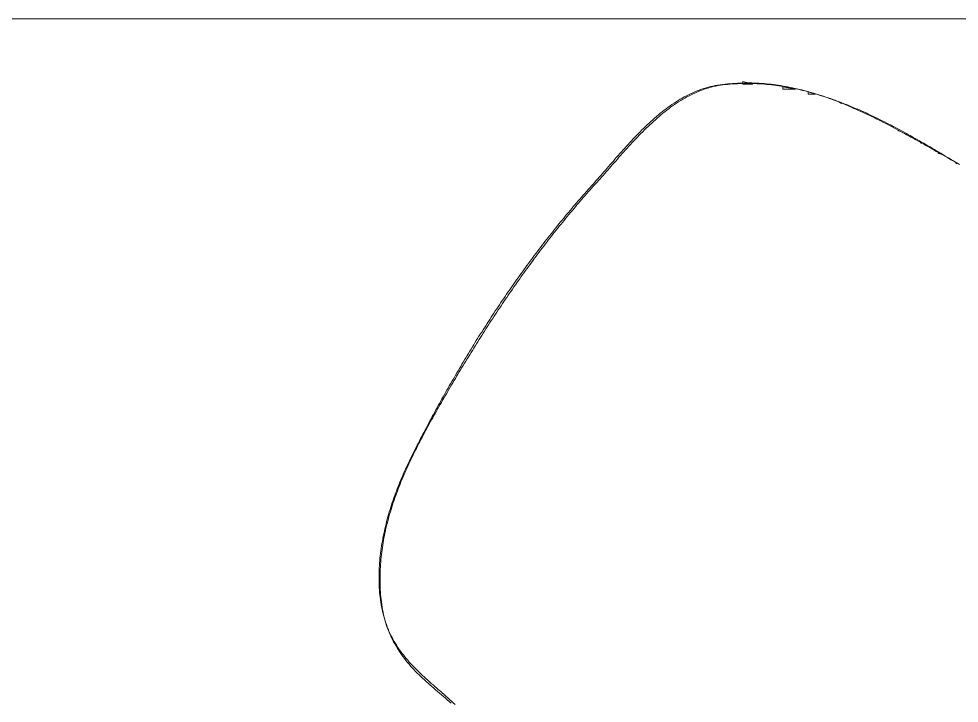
# Model space of a CAD drawing. Header units: inches. Extents: x 5.7 to 37.7, y 3.3 to 21.3.
# Drawn here: x 26.419 to 27.069, y 17.444 to 17.917 of the extents above; entities that cross this region are included whole.
import ezdxf

# ---------------------------------------------------------------- set-up
doc = ezdxf.new("R2010")
doc.units = ezdxf.units.IN
doc.header["$MEASUREMENT"] = 0
doc.layers.add('LASER MAGENTA', color=6, linetype='Continuous', lineweight=0, true_color=0xff00ff)

msp = doc.modelspace()

# ---------------------------------------------------------------- linework, layer by layer
at = {"layer": 'LASER MAGENTA'}
for points in [[(27.53008, 17.91677), (25.88683, 17.91677)], [(26.90193, 17.8709), (26.9003, 17.87062), (26.89869, 17.8703), (26.89709, 17.86994), (26.8955, 17.86954), (26.89393, 17.86911), (26.89237, 17.86863), (26.89082, 17.86812), (26.88929, 17.86758), (26.88776, 17.867), (26.88625, 17.86638), (26.88476, 17.86573), (26.88327, 17.86505), (26.8818, 17.86434), (26.88034, 17.8636), (26.87889, 17.86283), (26.87745, 17.86203), (26.87602, 17.8612), (26.8746, 17.86034), (26.8732, 17.85946), (26.87181, 17.85855), (26.87042, 17.85762), (26.86905, 17.85667), (26.86769, 17.85569), (26.86634, 17.85469), (26.865, 17.85366), (26.86367, 17.85262), (26.86235, 17.85156), (26.86104, 17.85048), (26.85974, 17.84938), (26.85844, 17.84826), (26.85716, 17.84713), (26.85589, 17.84599), (26.85462, 17.84482), (26.85337, 17.84365), (26.85212, 17.84246), (26.85088, 17.84126), (26.84966, 17.84005), (26.84843, 17.83883), (26.84722, 17.8376), (26.84602, 17.83636), (26.84482, 17.83512), (26.84363, 17.83386), (26.84245, 17.8326), (26.84128, 17.83134), (26.84011, 17.83007), (26.83895, 17.8288), (26.8378, 17.82753), (26.83665, 17.82625), (26.83551, 17.82498), (26.83438, 17.8237), (26.83325, 17.82243), (26.83213, 17.82115), (26.83102, 17.81988), (26.82991, 17.81861), (26.82881, 17.81735), (26.82772, 17.81609), (26.82663, 17.81484), (26.82554, 17.8136), (26.82446, 17.81236), (26.82339, 17.81113), (26.82232, 17.80991), (26.82125, 17.8087), (26.82019, 17.8075), (26.81913, 17.80632), (26.81808, 17.80514), (26.81704, 17.80398), (26.81588, 17.80271), (26.81473, 17.80143), (26.81358, 17.80014), (26.81243, 17.79886), (26.81129, 17.79757), (26.81015, 17.79627), (26.80902, 17.79498), (26.80788, 17.79368), (26.80675, 17.79237), (26.80563, 17.79107), (26.8045, 17.78976), (26.80338, 17.78845), (26.80226, 17.78713), (26.80115, 17.78581), (26.80004, 17.78449), (26.79893, 17.78317), (26.79783, 17.78184), (26.79672, 17.78051), (26.79563, 17.77918), (26.79453, 17.77784), (26.79344, 17.77651), (26.79235, 17.77516), (26.79126, 17.77382), (26.79018, 17.77247), (26.7891, 17.77112), (26.78802, 17.76977), (26.78695, 17.76842), (26.78588, 17.76706), (26.78481, 17.7657), (26.78375, 17.76433), (26.78269, 17.76297), (26.78163, 17.7616), (26.78057, 17.76023), (26.77952, 17.75885), (26.77847, 17.75748), (26.77743, 17.7561), (26.77638, 17.75472), (26.77534, 17.75333), (26.77431, 17.75194), (26.77327, 17.75056), (26.77224, 17.74916), (26.77121, 17.74777), (26.77019, 17.74637), (26.76917, 17.74497), (26.76815, 17.74357), (26.76713, 17.74217), (26.76612, 17.74076), (26.76511, 17.73935), (26.7641, 17.73794), (26.7631, 17.73653), (26.7621, 17.73511), (26.7611, 17.7337), (26.76011, 17.73228), (26.75911, 17.73085), (26.75812, 17.72943), (26.75714, 17.728), (26.75616, 17.72657), (26.75518, 17.72514), (26.7542, 17.72371), (26.75322, 17.72227), (26.75225, 17.72084), (26.75129, 17.7194), (26.75032, 17.71796), (26.74936, 17.71651), (26.7484, 17.71507), (26.74744, 17.71362), (26.74649, 17.71217), (26.74554, 17.71072), (26.74459, 17.70927), (26.74365, 17.70781), (26.7427, 17.70635), (26.74176, 17.70489), (26.74083, 17.70343), (26.7399, 17.70197), (26.73897, 17.70051), (26.73804, 17.69904), (26.73711, 17.69757), (26.73619, 17.6961), (26.73527, 17.69463), (26.73436, 17.69316), (26.73344, 17.69168), (26.73253, 17.6902), (26.73163, 17.68873), (26.73072, 17.68725), (26.72982, 17.68576), (26.72892, 17.68428), (26.72803, 17.6828), (26.72713, 17.68131), (26.72624, 17.67982), (26.72535, 17.67833), (26.72447, 17.67684), (26.72359, 17.67535), (26.72271, 17.67385), (26.72183, 17.67236), (26.72096, 17.67086), (26.72009, 17.66936), (26.71922, 17.66786), (26.71836, 17.66636), (26.71749, 17.66486), (26.71663, 17.66336), (26.71578, 17.66185), (26.71492, 17.66034), (26.71407, 17.65884), (26.71322, 17.65733), (26.71238, 17.65582), (26.71154, 17.65431), (26.7107, 17.65279), (26.70986, 17.65128), (26.70902, 17.64977), (26.70819, 17.64825), (26.70736, 17.64673), (26.70654, 17.64521), (26.70571, 17.64369), (26.70489, 17.64217), (26.70407, 17.64065), (26.70326, 17.63913), (26.70245, 17.63761), (26.70164, 17.63608), (26.70083, 17.63456), (26.70002, 17.63303), (26.69922, 17.6315), (26.69842, 17.62998), (26.69763, 17.62845), (26.69683, 17.62692), (26.69604, 17.62539), (26.69525, 17.62385), (26.69447, 17.62232), (26.69368, 17.62079), (26.6929, 17.61925), (26.69213, 17.61772), (26.69135, 17.61618), (26.69058, 17.61465), (26.68981, 17.61311), (26.68911, 17.61171), (26.68842, 17.6103), (26.68774, 17.60887), (26.68706, 17.60743), (26.68639, 17.60597), (26.68572, 17.60451), (26.68506, 17.60303), (26.68441, 17.60153), (26.68376, 17.60003), (26.68312, 17.59852), (26.68249, 17.59699), (26.68187, 17.59545), (26.68125, 17.59391), (26.68065, 17.59235), (26.68006, 17.59078), (26.67947, 17.58921), (26.6789, 17.58762), (26.67833, 17.58603), (26.67778, 17.58442), (26.67724, 17.58281), (26.67671, 17.5812), (26.67619, 17.57957), (26.67568, 17.57794), (26.67519, 17.5763), (26.67471, 17.57466), (26.67424, 17.573), (26.67379, 17.57135), (26.67335, 17.56969), (26.67293, 17.56802), (26.67252, 17.56635), (26.67213, 17.56467), (26.67175, 17.56299), (26.67139, 17.56131), (26.67104, 17.55962), (26.67072, 17.55793), (26.67041, 17.55624), (26.67011, 17.55455), (26.66984, 17.55285), (26.66958, 17.55115), (26.66934, 17.54945), (26.66912, 17.54775), (26.66892, 17.54605), (26.66874, 17.54435), (26.66858, 17.54265), (26.66844, 17.54095), (26.66833, 17.53925), (26.66823, 17.53756), (26.66815, 17.53586), (26.6681, 17.53416), (26.66807, 17.53247), (26.66806, 17.53078), (26.66807, 17.52909), (26.66811, 17.52741), (26.66817, 17.52573), (26.66826, 17.52405), (26.66837, 17.52238), (26.66851, 17.52071), (26.66867, 17.51905), (26.66885, 17.51739), (26.66907, 17.51574), (26.66931, 17.51409), (26.66957, 17.51245), (26.66986, 17.51082), (26.67018, 17.50919), (26.67053, 17.50757), (26.67091, 17.50596), (26.67131, 17.50436), (26.67175, 17.50276), (26.67221, 17.50118), (26.67271, 17.4996), (26.67323, 17.49803), (26.67378, 17.49647), (26.67437, 17.49492), (26.67498, 17.49338), (26.67572, 17.49166), (26.67648, 17.48998), (26.67727, 17.48833), (26.67809, 17.48673), (26.67894, 17.48516), (26.67982, 17.48363), (26.68072, 17.48213), (26.68165, 17.48067), (26.6826, 17.47923), (26.68358, 17.47783), (26.68458, 17.47645), (26.6856, 17.4751), (26.68665, 17.47377), (26.68771, 17.47247), (26.6888, 17.47119), (26.68991, 17.46993), (26.69104, 17.46868), (26.69219, 17.46746), (26.69335, 17.46625), (26.69453, 17.46506), (26.69573, 17.46387), (26.69695, 17.4627), (26.69818, 17.46154), (26.69942, 17.46039), (26.70068, 17.45925), (26.70195, 17.45811), (26.70324, 17.45697), (26.70453, 17.45584), (26.70584, 17.4547), (26.70716, 17.45357), (26.70849, 17.45243), (26.70983, 17.45129), (26.71117, 17.45015), (26.71252, 17.449), (26.71388, 17.44784), (26.71525, 17.44667), (26.71662, 17.44549), (26.718, 17.44429)], [(26.72066, 17.4435), (26.71939, 17.44465), (26.71811, 17.44579), (26.71683, 17.44693), (26.71555, 17.44805), (26.71427, 17.44917), (26.713, 17.45028), (26.71172, 17.45139), (26.71045, 17.4525), (26.70918, 17.4536), (26.70791, 17.4547), (26.70665, 17.4558), (26.7054, 17.45689), (26.70415, 17.45799), (26.70292, 17.45909), (26.70169, 17.4602), (26.70047, 17.4613), (26.69926, 17.46241), (26.69806, 17.46352), (26.69687, 17.46465), (26.6957, 17.46577), (26.69454, 17.46691), (26.6934, 17.46805), (26.69227, 17.4692), (26.69116, 17.47036), (26.69006, 17.47154), (26.68899, 17.47272), (26.68793, 17.47392), (26.68689, 17.47513), (26.68588, 17.47636), (26.68488, 17.4776), (26.68391, 17.47886), (26.68296, 17.48014), (26.68203, 17.48143), (26.68113, 17.48274), (26.68026, 17.48408), (26.67941, 17.48543), (26.67859, 17.4868), (26.6778, 17.4882), (26.67704, 17.48962), (26.67631, 17.49107), (26.6756, 17.49254), (26.67494, 17.49404), (26.6743, 17.49556), (26.6737, 17.49711), (26.67313, 17.49869), (26.67259, 17.5003), (26.6721, 17.50194), (26.67163, 17.50361), (26.67121, 17.50531), (26.67083, 17.50705), (26.67048, 17.50882), (26.67018, 17.51063), (26.66992, 17.51247), (26.6697, 17.51423), (26.6695, 17.51598), (26.66933, 17.51773), (26.66918, 17.51948), (26.66906, 17.52122), (26.66895, 17.52296), (26.66887, 17.52469), (26.66881, 17.52642), (26.66878, 17.52814), (26.66876, 17.52986), (26.66876, 17.53158), (26.66879, 17.53329), (26.66883, 17.53499), (26.6689, 17.5367), (26.66899, 17.5384), (26.66909, 17.54009), (26.66922, 17.54178), (26.66936, 17.54347), (26.66953, 17.54515), (26.66971, 17.54683), (26.66991, 17.5485), (26.67013, 17.55017), (26.67036, 17.55184), (26.67062, 17.5535), (26.67089, 17.55516), (26.67118, 17.55681), (26.67149, 17.55846), (26.67181, 17.56011), (26.67215, 17.56175), (26.6725, 17.56339), (26.67288, 17.56503), (26.67326, 17.56666), (26.67366, 17.56829), (26.67408, 17.56992), (26.67451, 17.57154), (26.67496, 17.57316), (26.67542, 17.57477), (26.6759, 17.57638), (26.67639, 17.57799), (26.67689, 17.5796), (26.67741, 17.5812), (26.67794, 17.5828), (26.67848, 17.58439), (26.67903, 17.58598), (26.6796, 17.58757), (26.68018, 17.58915), (26.68077, 17.59074), (26.68137, 17.59231), (26.68198, 17.59389), (26.68261, 17.59546), (26.68324, 17.59703), (26.68389, 17.5986), (26.68454, 17.60016), (26.68521, 17.60172), (26.68589, 17.60328), (26.68657, 17.60483), (26.68726, 17.60639), (26.68797, 17.60794), (26.68868, 17.60948), (26.6894, 17.61103), (26.69013, 17.61257), (26.69086, 17.6141), (26.69161, 17.61564), (26.69236, 17.61717), (26.69312, 17.6187), (26.69388, 17.62023), (26.69465, 17.62175), (26.69543, 17.62328), (26.69622, 17.6248), (26.69701, 17.62631), (26.6978, 17.62783), (26.6986, 17.62934), (26.69941, 17.63085), (26.70022, 17.63236), (26.70104, 17.63387), (26.70186, 17.63537), (26.70268, 17.63687), (26.70351, 17.63837), (26.70434, 17.63987), (26.70517, 17.64136), (26.70601, 17.64285), (26.70685, 17.64434), (26.70771, 17.64586), (26.70857, 17.64737), (26.70943, 17.64889), (26.71029, 17.6504), (26.71116, 17.65191), (26.71202, 17.65342), (26.71289, 17.65493), (26.71376, 17.65644), (26.71464, 17.65795), (26.71551, 17.65946), (26.71639, 17.66096), (26.71727, 17.66247), (26.71815, 17.66397), (26.71903, 17.66547), (26.71992, 17.66697), (26.7208, 17.66848), (26.72169, 17.66997), (26.72258, 17.67147), (26.72348, 17.67297), (26.72438, 17.67447), (26.72527, 17.67596), (26.72617, 17.67745), (26.72708, 17.67895), (26.72798, 17.68044), (26.72889, 17.68193), (26.7298, 17.68341), (26.73071, 17.6849), (26.73163, 17.68639), (26.73254, 17.68787), (26.73346, 17.68935), (26.73439, 17.69083), (26.73531, 17.69231), (26.73624, 17.69379), (26.73717, 17.69527), (26.7381, 17.69674), (26.73903, 17.69822), (26.73997, 17.69969), (26.74091, 17.70116), (26.74185, 17.70263), (26.74279, 17.7041), (26.74374, 17.70556), (26.74469, 17.70703), (26.74564, 17.70849), (26.7466, 17.70995), (26.74755, 17.71141), (26.74851, 17.71286), (26.74948, 17.71432), (26.75044, 17.71577), (26.75141, 17.71722), (26.75238, 17.71867), (26.75335, 17.72012), (26.75433, 17.72157), (26.75531, 17.72301), (26.75629, 17.72445), (26.75728, 17.72589), (26.75826, 17.72733), (26.75925, 17.72877), (26.76025, 17.7302), (26.76124, 17.73163), (26.76224, 17.73306), (26.76325, 17.73449), (26.76425, 17.73591), (26.76526, 17.73734), (26.76627, 17.73876), (26.76728, 17.74018), (26.7683, 17.74159), (26.76932, 17.74301), (26.77034, 17.74442), (26.77137, 17.74583), (26.7724, 17.74724), (26.77343, 17.74864), (26.77447, 17.75005), (26.77551, 17.75145), (26.77655, 17.75285), (26.77759, 17.75424), (26.77864, 17.75563), (26.77969, 17.75703), (26.78075, 17.75841), (26.7818, 17.7598), (26.78287, 17.76118), (26.78393, 17.76256), (26.785, 17.76394), (26.78607, 17.76532), (26.78714, 17.76669), (26.78822, 17.76806), (26.7893, 17.76943), (26.79039, 17.77079), (26.79147, 17.77216), (26.79256, 17.77352), (26.79366, 17.77487), (26.79476, 17.77623), (26.79586, 17.77758), (26.79696, 17.77893), (26.79807, 17.78027), (26.79918, 17.78162), (26.8003, 17.78296), (26.80142, 17.78429), (26.80254, 17.78563), (26.80367, 17.78696), (26.8048, 17.78829), (26.80593, 17.78961), (26.80707, 17.79093), (26.80821, 17.79225), (26.80935, 17.79357), (26.8105, 17.79488), (26.81165, 17.79619), (26.81281, 17.7975), (26.81397, 17.7988), (26.81513, 17.8001), (26.8163, 17.8014), (26.81747, 17.80269), (26.81864, 17.80398), (26.81969, 17.80514), (26.82075, 17.80632), (26.82181, 17.8075), (26.82288, 17.8087), (26.82395, 17.80991), (26.82502, 17.81113), (26.8261, 17.81235), (26.82719, 17.81359), (26.82828, 17.81484), (26.82938, 17.81609), (26.83048, 17.81735), (26.83158, 17.81861), (26.83269, 17.81988), (26.83381, 17.82115), (26.83494, 17.82242), (26.83607, 17.82369), (26.8372, 17.82497), (26.83835, 17.82625), (26.8395, 17.82752), (26.84065, 17.8288), (26.84182, 17.83007), (26.84299, 17.83133), (26.84417, 17.8326), (26.84535, 17.83386), (26.84655, 17.83511), (26.84775, 17.83636), (26.84895, 17.83759), (26.85017, 17.83882), (26.8514, 17.84004), (26.85263, 17.84125), (26.85387, 17.84245), (26.85512, 17.84364), (26.85638, 17.84482), (26.85765, 17.84598), (26.85892, 17.84713), (26.86021, 17.84826), (26.86151, 17.84937), (26.86281, 17.85047), (26.86413, 17.85155), (26.86545, 17.85262), (26.86679, 17.85366), (26.86813, 17.85468), (26.86948, 17.85569), (26.87085, 17.85667), (26.87223, 17.85762), (26.87361, 17.85855), (26.87501, 17.85946), (26.87642, 17.86035), (26.87784, 17.8612), (26.87927, 17.86203), (26.88071, 17.86284), (26.88217, 17.86361), (26.88363, 17.86435), (26.88511, 17.86506), (26.8866, 17.86575), (26.8881, 17.86639), (26.88962, 17.86701), (26.89114, 17.86759), (26.89268, 17.86814), (26.89424, 17.86865), (26.8958, 17.86913), (26.89738, 17.86957), (26.89897, 17.86997), (26.90058, 17.87033), (26.9022, 17.87065), (26.90383, 17.87093), (26.90548, 17.87117), (26.90714, 17.87136), (26.90885, 17.87153), (26.91057, 17.87168), (26.91228, 17.87181), (26.91398, 17.87191), (26.91569, 17.872), (26.91739, 17.87207), (26.91909, 17.87211), (26.92078, 17.87214), (26.92248, 17.87214), (26.92416, 17.87213), (26.92585, 17.8721), (26.92753, 17.87205), (26.92921, 17.87198), (26.93089, 17.87189), (26.93256, 17.87178), (26.93424, 17.87166), (26.9359, 17.87151), (26.93757, 17.87135), (26.93923, 17.87117), (26.94089, 17.87098), (26.94255, 17.87077), (26.9442, 17.87054), (26.94585, 17.87029), (26.9475, 17.87003), (26.94914, 17.86975), (26.95078, 17.86946), (26.95242, 17.86915), (26.95406, 17.86882), (26.95569, 17.86848), (26.95732, 17.86812), (26.95895, 17.86775), (26.96057, 17.86737), (26.96219, 17.86697), (26.96381, 17.86655), (26.96543, 17.86613), (26.96704, 17.86568), (26.96865, 17.86523), (26.97026, 17.86476), (26.97186, 17.86428), (26.97347, 17.86378), (26.97507, 17.86328), (26.97666, 17.86276), (26.97826, 17.86222), (26.97985, 17.86168), (26.98143, 17.86113), (26.98302, 17.86056), (26.9846, 17.85998), (26.98618, 17.85939), (26.98776, 17.85879), (26.98933, 17.85818), (26.9909, 17.85755), (26.99247, 17.85692), (26.99404, 17.85628), (26.9956, 17.85563), (26.99716, 17.85497), (26.99872, 17.85429), (27.00028, 17.85361), (27.00183, 17.85293), (27.00338, 17.85223), (27.00493, 17.85152), (27.00647, 17.85081), (27.00802, 17.85008), (27.00955, 17.84935), (27.01109, 17.84861), (27.01263, 17.84787), (27.01416, 17.84711), (27.01569, 17.84635), (27.01721, 17.84559), (27.01874, 17.84481), (27.02026, 17.84403), (27.02178, 17.84325), (27.02329, 17.84245), (27.02481, 17.84166), (27.02632, 17.84085), (27.02783, 17.84004), (27.02933, 17.83923), (27.03084, 17.83841), (27.03234, 17.83759), (27.03384, 17.83676), (27.03533, 17.83593), (27.03683, 17.83509), (27.03832, 17.83425), (27.03981, 17.83341), (27.04129, 17.83256), (27.04278, 17.83171), (27.04426, 17.83086), (27.04574, 17.83001), (27.04721, 17.82915), (27.04869, 17.82829), (27.05016, 17.82743), (27.05163, 17.82656), (27.0531, 17.8257), (27.05456, 17.82483), (27.05602, 17.82397), (27.05748, 17.8231), (27.05894, 17.82223), (27.06039, 17.82136), (27.06185, 17.82049), (27.0633, 17.81962), (27.06475, 17.81875), (27.06619, 17.81788), (27.06763, 17.81701), (27.06908, 17.81614)], [(27.06878, 17.81631), (27.06735, 17.81711), (27.06593, 17.81791), (27.0645, 17.81872), (27.06306, 17.81953), (27.06163, 17.82034), (27.06019, 17.82116), (27.05875, 17.82197), (27.05731, 17.82279), (27.05587, 17.82361), (27.05443, 17.82443), (27.05298, 17.82526), (27.05153, 17.82608), (27.05008, 17.82691), (27.04862, 17.82773), (27.04717, 17.82856), (27.04571, 17.82939), (27.04425, 17.83021), (27.04279, 17.83104), (27.04132, 17.83186), (27.03985, 17.83268), (27.03838, 17.83351), (27.03691, 17.83433), (27.03544, 17.83515), (27.03396, 17.83596), (27.03248, 17.83678), (27.031, 17.83759), (27.02952, 17.8384), (27.02803, 17.8392), (27.02654, 17.84), (27.02505, 17.8408), (27.02356, 17.8416), (27.02206, 17.84239), (27.02056, 17.84317), (27.01906, 17.84396), (27.01756, 17.84473), (27.01605, 17.8455), (27.01454, 17.84627), (27.01303, 17.84703), (27.01152, 17.84778), (27.01, 17.84853), (27.00849, 17.84927), (27.00696, 17.85001), (27.00544, 17.85073), (27.00391, 17.85146), (27.00239, 17.85217), (27.00085, 17.85287), (26.99932, 17.85357), (26.99778, 17.85426), (26.99624, 17.85494), (26.9947, 17.85561), (26.99316, 17.85627), (26.99161, 17.85693), (26.99006, 17.85757), (26.9885, 17.8582), (26.98695, 17.85883), (26.98539, 17.85944), (26.98383, 17.86004), (26.98226, 17.86063), (26.9807, 17.86121), (26.97913, 17.86178), (26.97755, 17.86234), (26.97598, 17.86288), (26.9744, 17.86342), (26.97282, 17.86394), (26.97123, 17.86445), (26.96965, 17.86494), (26.96806, 17.86542), (26.96647, 17.86589), (26.96487, 17.86635), (26.96327, 17.86679), (26.96167, 17.86721), (26.96006, 17.86763), (26.95846, 17.86802), (26.95685, 17.86841), (26.95523, 17.86877), (26.95362, 17.86912), (26.952, 17.86946), (26.95037, 17.86978), (26.94875, 17.87008), (26.94712, 17.87037), (26.94549, 17.87064), (26.94385, 17.87089), (26.94221, 17.87113), (26.94057, 17.87134), (26.93893, 17.87154), (26.93728, 17.87173), (26.93563, 17.87189), (26.93398, 17.87203), (26.93232, 17.87216), (26.93066, 17.87227), (26.929, 17.87235), (26.92733, 17.87242), (26.92566, 17.87247), (26.92399, 17.87249), (26.92231, 17.8725), (26.92063, 17.87249), (26.91895, 17.87245), (26.91726, 17.8724), (26.91557, 17.87232), (26.91388, 17.87222), (26.91218, 17.8721), (26.91048, 17.87196), (26.90878, 17.87179), (26.90707, 17.8716), (26.90536, 17.87139), (26.90365, 17.87115), (26.90193, 17.8709)], [(26.91928, 17.87339), (26.91928, 17.87166), (26.92622, 17.87166), (26.91928, 17.87339)], [(26.94705, 17.86992), (26.94705, 17.86819), (26.95572, 17.86819), (26.94705, 17.86992)], [(26.9644, 17.86645), (26.9644, 17.86472), (26.9696, 17.86472), (26.9644, 17.86645)], [(26.9777, 17.8624), (26.97886, 17.86182), (26.9777, 17.8624)], [(26.98291, 17.86067), (26.98406, 17.86009), (26.98291, 17.86067)], [(26.98638, 17.85893), (26.98754, 17.85835), (26.98638, 17.85893)], [(26.99158, 17.8572), (26.99274, 17.85662), (26.99158, 17.8572)], [(26.99505, 17.85546), (26.99621, 17.85488), (26.99505, 17.85546)], [(27.02629, 17.83984), (27.02745, 17.83927), (27.02629, 17.83984)], [(27.02976, 17.83811), (27.03092, 17.83753), (27.02976, 17.83811)], [(27.04191, 17.83117), (27.04306, 17.83059), (27.04191, 17.83117)], [(27.05405, 17.82423), (27.05521, 17.82365), (27.05405, 17.82423)], [(27.0662, 17.81729), (27.06735, 17.81671), (27.0662, 17.81729)]]:
    msp.add_lwpolyline(points, dxfattribs=at)

doc.saveas('drawing.dxf')
